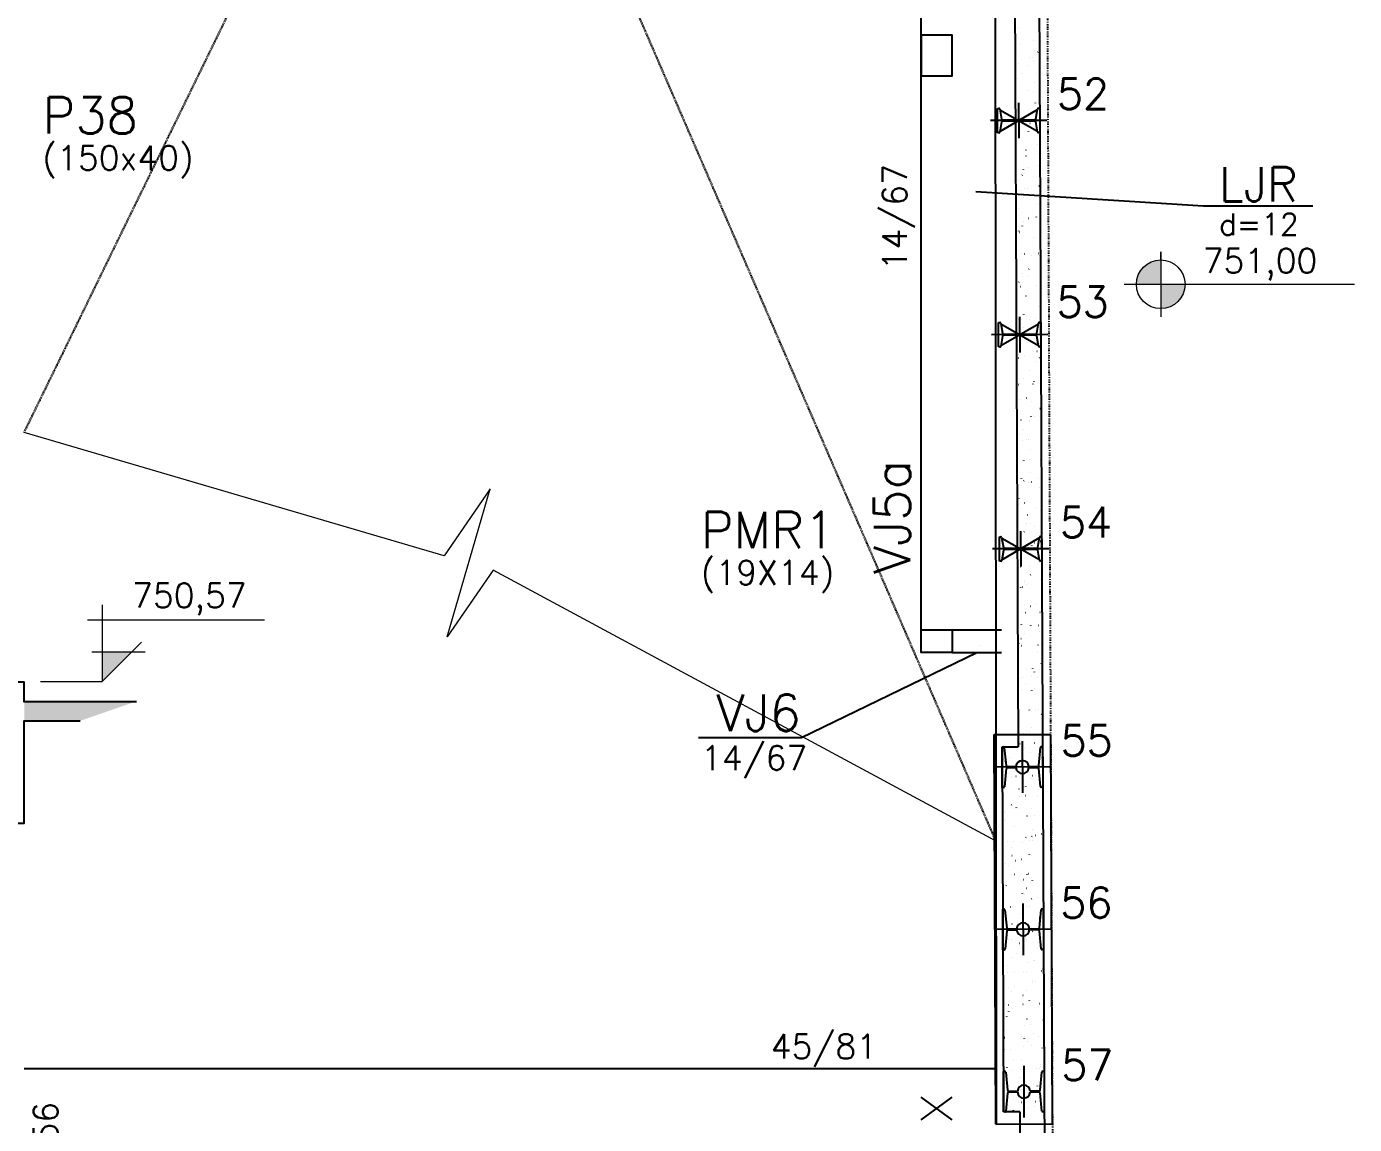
# Model space of a CAD drawing. Extents: x -40810 to 33675, y -2018 to 21213.
# Drawn here: x 17819 to 18638, y -14 to 663 of the extents above; entities that cross this region are included whole.
import ezdxf

# ---------------------------------------------------------------- set-up
doc = ezdxf.new("R2010")
doc.units = 0
doc.linetypes.add('ESTILO_TQS_0003', pattern=[1.5, 0.5, -0.4, 0.1, -0.5])
doc.linetypes.add('TRAZO_HUECO', pattern=[0.75, 0.5, -0.25])
doc.layers.get('0').update_dxf_attribs({"color": 1, "lineweight": 9})
for name, color, linetype in [('1', 5, 'Continuous'), ('10', 7, 'Continuous'), ('11', 22, 'Continuous'), ('12', 3, 'Continuous'), ('13', 7, 'Continuous'), ('18', 9, 'Continuous'), ('19', 5, 'Continuous'), ('20', 4, 'Continuous'), ('24', 5, 'ESTILO_TQS_0003'), ('241', 7, 'TRAZO_HUECO'), ('242', 3, 'Continuous'), ('26', 1, 'Continuous'), ('27', 10, 'Continuous'), ('3', 2, 'Continuous'), ('30', 15, 'Continuous'), ('32', 4, 'Continuous'), ('4', 2, 'Continuous'), ('49', 20, 'Continuous'), ('51', 6, 'Continuous'), ('52', 21, 'Continuous'), ('6', 6, 'Continuous'), ('8', 5, 'Continuous'), ('9', 3, 'Continuous')]:
    doc.layers.add(name, color=color, linetype=linetype)
doc.styles.get("Standard").update_dxf_attribs({"font": 'romans.shx', "width": 0.8})

# ---------------------------------------------------------------- blocks, each defined once
blk = doc.blocks.new('_H9EFD498501-003')
for p, q in [((3974.325988, 1131.354198), (3974.371645, 1131.413699)), ((3972.741409, 1129.289134), (3972.741409, 1129.289134)), ((3972.741409, 1129.289134), (3972.741409, 1129.289134)), ((3983.915022, 1123.05636), (3983.988244, 1123.072593)), ((3987.576132, 1123.868009), (3987.649354, 1123.884242)), ((3972.780549, 1120.587907), (3972.780549, 1120.587907)), ((3972.780549, 1120.587907), (3972.780549, 1120.587907)), ((3972.780549, 1120.587907), (3972.780549, 1120.587907)), ((3976.3841, 1120.909763), (3976.39389, 1120.984121)), ((3986.897123, 1116.11153), (3986.94278, 1116.171031)), ((3987.544625, 1115.642964), (3987.554414, 1115.717322)), ((3972.818671, 1112.113082), (3972.818671, 1112.113082)), ((3972.818671, 1112.113082), (3972.818671, 1112.113082)), ((3972.818671, 1112.113082), (3972.818671, 1112.113082)), ((3972.838476, 1107.710191), (3972.838476, 1107.710191)), ((3972.838476, 1107.710191), (3972.838476, 1107.710191)), ((3974.793312, 1108.826529), (3974.803102, 1108.900887)), ((3980.642099, 1107.959824), (3980.687756, 1108.019326)), ((3981.810102, 1112.505656), (3981.885031, 1112.508928)), ((3983.683318, 1112.587443), (3983.758246, 1112.590714)), ((3984.270909, 1110.244701), (3984.344131, 1110.260934)), ((3972.882839, 1097.847759), (3972.882839, 1097.847759)), ((3972.882839, 1097.847759), (3972.882839, 1097.847759)), ((3974.501218, 1099.956872), (3974.546875, 1100.016374)), ((3976.898216, 1103.080701), (3976.943873, 1103.140203)), ((3984.992906, 1097.514206), (3985.066129, 1097.530439)), ((3985.880416, 1103.002042), (3985.890206, 1103.0764)), ((3972.896402, 1094.832476), (3972.896402, 1094.832476)), ((3972.896402, 1094.832476), (3972.896402, 1094.832476)), ((3972.896402, 1094.832476), (3972.896402, 1094.832476)), ((3972.898204, 1094.431755), (3972.898204, 1094.431755)), ((3972.909085, 1092.012895), (3972.909085, 1092.012895)), ((3972.909085, 1092.012895), (3972.909085, 1092.012895)), ((3973.129103, 1096.185607), (3973.138893, 1096.259965)), ((3981.237078, 1092.376503), (3981.312007, 1092.379774)), ((3984.392417, 1091.699571), (3984.402207, 1091.773929)), ((3972.954328, 1081.95476), (3972.954328, 1081.95476)), ((3972.954328, 1081.95476), (3972.954328, 1081.95476)), ((3985.348793, 1084.702547), (3985.422015, 1084.71878)), ((3987.072353, 1084.714204), (3987.11801, 1084.773706)), ((3980.817329, 1076.562498), (3980.862986, 1076.622)), ((3982.80163, 1079.616336), (3982.811419, 1079.690695)), ((3972.999499, 1071.912708), (3972.999499, 1071.912708)), ((3972.999499, 1071.912708), (3972.999499, 1071.912708)), ((3972.999499, 1071.912708), (3972.999499, 1071.912708)), ((3973.012255, 1069.077044), (3973.012255, 1069.077044)), ((3973.012255, 1069.077044), (3973.012255, 1069.077044)), ((3973.012255, 1069.077044), (3973.012255, 1069.077044)), ((3973.024268, 1066.406384), (3973.024268, 1066.406384)), ((3973.024268, 1066.406384), (3973.024268, 1066.406384)), ((3974.676448, 1068.559547), (3974.722105, 1068.619048)), ((3977.073446, 1071.683375), (3977.119103, 1071.742877)), ((3980.064625, 1072.221178), (3980.139554, 1072.224449)), ((3981.137421, 1066.975414), (3981.14721, 1067.049773)), ((3981.937841, 1072.302964), (3982.012769, 1072.306236)), ((3986.07079, 1071.972052), (3986.144013, 1071.988285)), ((3973.070181, 1056.199329), (3973.070181, 1056.199329)), ((3973.246681, 1056.238458), (3973.319903, 1056.254691)), ((3986.426677, 1059.160392), (3986.499899, 1059.176625)), ((3973.089914, 1051.812521), (3973.089914, 1051.812521)), ((3973.089914, 1051.812521), (3973.089914, 1051.812521)), ((3979.491601, 1052.092024), (3979.56653, 1052.095296)), ((3979.649422, 1055.672943), (3979.659211, 1055.747301)), ((3987.247582, 1053.316878), (3987.29324, 1053.37638)), ((3973.128108, 1043.321613), (3973.128108, 1043.321613)), ((3973.128108, 1043.321613), (3973.128108, 1043.321613)), ((3973.128108, 1043.321613), (3973.128108, 1043.321613)), ((3977.248676, 1040.28605), (3977.294333, 1040.345551)), ((3978.058634, 1043.589709), (3978.068423, 1043.664067)), ((3980.992559, 1045.165173), (3981.038216, 1045.224674)), ((3987.148675, 1046.429898), (3987.221897, 1046.446131)), ((3973.165697, 1034.965008), (3973.165697, 1034.965008)), ((3973.165697, 1034.965008), (3973.165697, 1034.965008)), ((3973.180328, 1031.712334), (3973.180328, 1031.712334)), ((3973.180328, 1031.712334), (3973.180328, 1031.712334)), ((3973.180328, 1031.712334), (3973.180328, 1031.712334)), ((3974.851678, 1037.162221), (3974.897335, 1037.221723)), ((3978.319148, 1031.936699), (3978.394077, 1031.939971)), ((3980.192364, 1032.018486), (3980.267292, 1032.021757)), ((3987.504561, 1033.618238), (3987.577783, 1033.634471)), ((3973.186034, 1030.443897), (3973.186034, 1030.443897)), ((3974.324565, 1030.696303), (3974.397787, 1030.712536)), ((3976.394425, 1030.948787), (3976.404215, 1031.023145)), ((3987.657739, 1026.462751), (3987.667529, 1026.537109)), ((3973.24396, 1017.566181), (3973.24396, 1017.566181)), ((3973.24396, 1017.566181), (3973.24396, 1017.566181)), ((3973.24396, 1017.566181), (3973.24396, 1017.566181)), ((3974.906426, 1019.646315), (3974.916216, 1019.720674)), ((3987.422812, 1021.919553), (3987.468469, 1021.979054)), ((3988.226559, 1020.887744), (3988.229131, 1020.888314)), ((3973.270743, 1011.612147), (3973.270743, 1011.612147)), ((3973.270743, 1011.612147), (3973.270743, 1011.612147)), ((3973.289838, 1007.367105), (3973.289838, 1007.367105)), ((3973.289838, 1007.367105), (3973.289838, 1007.367105)), ((3973.315638, 1007.563081), (3973.325428, 1007.637439)), ((3977.423906, 1008.888724), (3977.469563, 1008.948226)), ((3977.746124, 1011.807546), (3977.821053, 1011.810817)), ((3981.167789, 1013.767847), (3981.213446, 1013.827349)), ((3986.066951, 1014.379516), (3986.076741, 1014.453875)), ((3987.861487, 1012.249192), (3987.936416, 1012.252464)), ((3973.301887, 1004.688466), (3973.301887, 1004.688466)), ((3973.307126, 1003.523633), (3973.307126, 1003.523633)), ((3973.307126, 1003.523633), (3973.307126, 1003.523633)), ((3975.026908, 1005.764895), (3975.072565, 1005.824397)), ((3975.402449, 1005.154149), (3975.475671, 1005.170382)), ((3984.402742, 1001.738594), (3984.412532, 1001.812953)), ((3973.359813, 991.81075), (3973.359813, 991.81075)), ((3973.359813, 991.81075), (3973.359813, 991.81075)), ((3973.359813, 991.81075), (3973.359813, 991.81075)), ((3973.361157, 991.511959), (3973.361157, 991.511959)), ((3973.361157, 991.511959), (3973.361157, 991.511959)), ((3973.361157, 991.511959), (3973.361157, 991.511959)), ((3976.573671, 991.652221), (3976.6486, 991.655492)), ((3978.446887, 991.734007), (3978.521815, 991.737279)), ((3982.914744, 990.436123), (3982.924533, 990.510481)), ((3987.288463, 992.120039), (3987.363392, 992.12331)), ((3987.598042, 990.522227), (3987.643699, 990.581729)), ((3981.343018, 982.370522), (3981.388676, 982.430023)), ((3973.41774, 978.933034), (3973.41774, 978.933034)), ((3975.202138, 974.36757), (3975.247795, 974.427071)), ((3976.480333, 979.611995), (3976.553556, 979.628228)), ((3977.599136, 977.491399), (3977.644793, 977.5509)), ((3981.323956, 978.352889), (3981.333745, 978.427247)), ((3973.448556, 972.082257), (3973.448556, 972.082257)), ((3973.448556, 972.082257), (3973.448556, 972.082257)), ((3973.451572, 971.411772), (3973.451572, 971.411772)), ((3973.451572, 971.411772), (3973.451572, 971.411772)), ((3973.475666, 966.055319), (3973.475666, 966.055319)), ((3973.475666, 966.055319), (3973.475666, 966.055319)), ((3973.475666, 966.055319), (3973.475666, 966.055319)), ((3976.000647, 971.523067), (3976.075576, 971.526339)), ((3986.11601, 971.964714), (3986.190939, 971.967985)), ((3987.989226, 972.0465), (3988.064154, 972.049772)), ((3979.659747, 965.711967), (3979.669536, 965.786325)), ((3987.773272, 959.124902), (3987.818929, 959.184403)), ((3973.533592, 953.177603), (3973.533592, 953.177603)), ((3973.533592, 953.177603), (3973.533592, 953.177603)), ((3973.533592, 953.177603), (3973.533592, 953.177603)), ((3973.541986, 951.311585), (3973.541986, 951.311585)), ((3973.541986, 951.311585), (3973.541986, 951.311585)), ((3973.541986, 951.311585), (3973.541986, 951.311585)), ((3973.897108, 953.258192), (3973.97033, 953.274425)), ((3974.828194, 951.367742), (3974.903123, 951.371014)), ((3976.70141, 951.449529), (3976.776338, 951.4528)), ((3977.558218, 954.069841), (3977.63144, 954.086074)), ((3978.171748, 954.409495), (3978.181537, 954.483854)), ((3981.518248, 950.973196), (3981.563905, 951.032697)), ((3985.542986, 951.83556), (3985.617915, 951.838832)), ((3975.377367, 942.970244), (3975.423024, 943.029746)), ((3976.58096, 942.326261), (3976.59075, 942.400619)), ((3977.774366, 946.094073), (3977.820023, 946.153574)), ((3973.589985, 940.640882), (3973.589985, 940.640882)), ((3973.589985, 940.640882), (3973.589985, 940.640882)), ((3973.591519, 940.299887), (3973.591519, 940.299887)), ((3973.591519, 940.299887), (3973.591519, 940.299887)), ((3974.252994, 940.446533), (3974.326216, 940.462766)), ((3987.668064, 936.501774), (3987.677853, 936.576133)), ((3973.632401, 931.211398), (3973.632401, 931.211398)), ((3973.632401, 931.211398), (3973.632401, 931.211398)), ((3973.649445, 927.422171), (3973.649445, 927.422171)), ((3973.649445, 927.422171), (3973.649445, 927.422171)), ((3973.649445, 927.422171), (3973.649445, 927.422171)), ((3974.25517, 931.238589), (3974.330099, 931.24186)), ((3974.916751, 929.685339), (3974.926541, 929.759697)), ((3974.974992, 927.716038), (3975.048214, 927.732271)), ((3978.636102, 928.527687), (3978.709324, 928.54392)), ((3984.370533, 931.680235), (3984.445462, 931.683507)), ((3986.180065, 925.199303), (3986.189855, 925.273661)), ((3986.243749, 931.762022), (3986.318677, 931.765293)), ((3987.948502, 927.727576), (3987.994159, 927.787077)), ((3973.681471, 920.302455), (3973.681471, 920.302455)), ((3981.693478, 919.57587), (3981.739135, 919.635372)), ((3973.707372, 914.544456), (3973.707372, 914.544456)), ((3973.707372, 914.544456), (3973.707372, 914.544456)), ((3973.722815, 911.111211), (3973.722815, 911.111211)), ((3973.731414, 909.199507), (3973.731414, 909.199507)), ((3973.731414, 909.199507), (3973.731414, 909.199507)), ((3974.955933, 911.16505), (3975.030861, 911.168322)), ((3975.330878, 914.904379), (3975.4041, 914.920612)), ((3975.552597, 911.572919), (3975.598254, 911.63242)), ((3977.949595, 914.696747), (3977.995252, 914.756249)), ((3983.797509, 911.551082), (3983.872438, 911.554353)), ((3984.589277, 913.116069), (3984.599067, 913.190427)), ((3973.765298, 901.66674), (3973.765298, 901.66674)), ((3973.765298, 901.66674), (3973.765298, 901.66674)), ((3973.765298, 901.66674), (3973.765298, 901.66674)), ((3976.052876, 902.173884), (3976.126098, 902.190117)), ((3979.713986, 902.985532), (3979.787208, 903.001765)), ((3982.925068, 900.475147), (3982.934858, 900.549505)), ((3988.123732, 896.33025), (3988.169389, 896.389752)), ((3973.813229, 891.011024), (3973.813229, 891.011024)), ((3973.813229, 891.011024), (3973.813229, 891.011024)), ((3973.813229, 891.011024), (3973.813229, 891.011024)), ((3973.823224, 888.789024), (3973.823224, 888.789024)), ((3973.823224, 888.789024), (3973.823224, 888.789024)), ((3976.408762, 889.362224), (3976.481985, 889.378457)), ((3981.43707, 889.172675), (3981.446859, 889.247034)), ((3981.868708, 888.178545), (3981.914365, 888.238046)), ((3982.625056, 891.395757), (3982.699985, 891.399028)), ((3984.498272, 891.477543), (3984.5732, 891.480814)), ((3973.872843, 877.758131), (3973.872843, 877.758131)), ((3973.872843, 877.758131), (3973.872843, 877.758131)), ((3973.881151, 875.911309), (3973.881151, 875.911309)), ((3973.881151, 875.911309), (3973.881151, 875.911309)), ((3973.881151, 875.911309), (3973.881151, 875.911309)), ((3975.727827, 880.175593), (3975.773484, 880.235094)), ((3977.13076, 876.63173), (3977.203982, 876.647963)), ((3978.124825, 883.299422), (3978.170482, 883.358923)), ((3979.846282, 877.089441), (3979.856071, 877.163799)), ((3980.79187, 877.443378), (3980.865092, 877.459611)), ((3973.903644, 870.910837), (3973.903644, 870.910837)), ((3973.903644, 870.910837), (3973.903644, 870.910837)), ((3982.052032, 871.266603), (3982.126961, 871.269875)), ((3973.939077, 863.033593), (3973.939077, 863.033593)), ((3973.939077, 863.033593), (3973.939077, 863.033593)), ((3978.182073, 864.448519), (3978.191862, 864.522877)), ((3981.856547, 864.788854), (3981.92977, 864.805087)), ((3988.298962, 864.932925), (3988.344619, 864.992426)), ((3976.694074, 853.146048), (3976.703864, 853.220406)), ((3978.300055, 851.902096), (3978.345712, 851.961598)), ((3982.043938, 856.781219), (3982.089595, 856.840721)), ((3986.948446, 853.027143), (3987.021668, 853.043376)), ((3973.994058, 850.81065), (3973.994058, 850.81065)), ((3973.994058, 850.81065), (3973.994058, 850.81065)), ((3973.994058, 850.81065), (3973.994058, 850.81065)), ((3973.997004, 850.155877), (3973.997004, 850.155877)), ((3973.997004, 850.155877), (3973.997004, 850.155877)), ((3973.997004, 850.155877), (3973.997004, 850.155877)), ((3974.014273, 846.316756), (3974.014273, 846.316756)), ((3974.014273, 846.316756), (3974.014273, 846.316756)), ((3975.903057, 848.778267), (3975.948714, 848.837769)), ((3980.879579, 851.111278), (3980.954508, 851.11455)), ((3982.752795, 851.193064), (3982.827723, 851.196336)), ((3987.854599, 847.879249), (3987.864388, 847.953607)), ((3974.05493, 837.278162), (3974.05493, 837.278162)), ((3974.05493, 837.278162), (3974.05493, 837.278162)), ((3974.05493, 837.278162), (3974.05493, 837.278162)), ((3974.833127, 837.450684), (3974.90635, 837.466917)), ((3975.103286, 841.062813), (3975.113076, 841.137172)), ((3978.494237, 838.262332), (3978.56746, 838.278565)), ((3986.19039, 835.238327), (3986.200179, 835.312685)), ((3974.073104, 833.237805), (3974.073104, 833.237805)), ((3974.073104, 833.237805), (3974.073104, 833.237805)), ((3974.084473, 830.710463), (3974.084473, 830.710463)), ((3974.084473, 830.710463), (3974.084473, 830.710463)), ((3980.306555, 830.982125), (3980.381484, 830.985396)), ((3988.474191, 833.535599), (3988.519848, 833.5951)), ((3974.112856, 824.400446), (3974.112856, 824.400446)), ((3974.112856, 824.400446), (3974.112856, 824.400446)), ((3978.475285, 820.50477), (3978.520942, 820.564272)), ((3979.558915, 825.607808), (3979.632137, 825.624041)), ((3982.219168, 825.383893), (3982.264825, 825.443395)), ((3984.702391, 823.935855), (3984.712181, 824.010214)), ((3974.155702, 814.87538), (3974.155702, 814.87538)), ((3974.155702, 814.87538), (3974.155702, 814.87538)), ((3974.170783, 811.52273), (3974.170783, 811.52273)), ((3974.170783, 811.52273), (3974.170783, 811.52273)), ((3974.170783, 811.52273), (3974.170783, 811.52273)), ((3974.174887, 810.610276), (3974.174887, 810.610276)), ((3974.174887, 810.610276), (3974.174887, 810.610276)), ((3974.174887, 810.610276), (3974.174887, 810.610276)), ((3976.078287, 817.380942), (3976.123944, 817.440443)), ((3979.134102, 810.8268), (3979.209031, 810.830071)), ((3981.007318, 810.908586), (3981.082246, 810.911857)), ((3983.111603, 811.852621), (3983.121393, 811.926979)), ((3984.650813, 813.846097), (3984.724036, 813.86233)), ((3988.311923, 814.657745), (3988.385146, 814.673978)), ((3988.649421, 802.138273), (3988.695078, 802.197775)), ((3974.228709, 798.645014), (3974.228709, 798.645014)), ((3976.196605, 799.081286), (3976.269827, 799.097519)), ((3981.447394, 799.211699), (3981.457184, 799.286057)), ((3982.394398, 793.986568), (3982.440055, 794.046069)), ((3974.265302, 790.510088), (3974.265302, 790.510088)), ((3974.265302, 790.510088), (3974.265302, 790.510088)), ((3976.253517, 785.983616), (3976.299174, 786.043117)), ((3977.261282, 786.426762), (3977.334504, 786.442995)), ((3978.561078, 790.697646), (3978.636007, 790.700918)), ((3978.650515, 789.107445), (3978.696172, 789.166946)), ((3979.959396, 787.909228), (3979.969185, 787.983586)), ((3988.676441, 791.139292), (3988.75137, 791.142564)), ((3974.286636, 785.767299), (3974.286636, 785.767299)), ((3974.286636, 785.767299), (3974.286636, 785.767299)), ((3974.297131, 783.434005), (3974.297131, 783.434005)), ((3974.297131, 783.434005), (3974.297131, 783.434005)), ((3974.344562, 772.889583), (3974.344562, 772.889583)), ((3974.344562, 772.889583), (3974.344562, 772.889583)), ((3974.344562, 772.889583), (3974.344562, 772.889583)), ((3974.355716, 770.409901), (3974.355716, 770.409901)), ((3974.355716, 770.409901), (3974.355716, 770.409901)), ((3974.355716, 770.409901), (3974.355716, 770.409901)), ((3977.388625, 770.542321), (3977.463554, 770.545592)), ((3978.368608, 775.825993), (3978.378397, 775.900352)), ((3979.261841, 770.624107), (3979.336769, 770.627379)), ((3982.353181, 774.665051), (3982.426403, 774.681284)), ((3986.014291, 775.4767), (3986.087513, 775.492933)), ((3988.103417, 771.010139), (3988.178346, 771.01341)), ((3988.824651, 770.740948), (3988.870308, 770.800449)), ((3976.704399, 763.185071), (3976.714188, 763.25943)), ((3982.569627, 762.589242), (3982.615284, 762.648744)), ((3987.078968, 762.822175), (3987.15219, 762.838408)), ((3974.402488, 760.011867), (3974.402488, 760.011867)), ((3974.402488, 760.011867), (3974.402488, 760.011867)), ((3976.428746, 754.58629), (3976.474404, 754.645792)), ((3978.825745, 757.710119), (3978.871402, 757.769621)), ((3987.967713, 758.699035), (3987.977502, 758.773394)), ((3974.43856, 751.992629), (3974.43856, 751.992629)), ((3974.43856, 751.992629), (3974.43856, 751.992629)), ((3974.44613, 750.309714), (3974.44613, 750.309714)), ((3974.44613, 750.309714), (3974.44613, 750.309714)), ((3974.460415, 747.134152), (3974.460415, 747.134152)), ((3974.460415, 747.134152), (3974.460415, 747.134152)), ((3974.464737, 746.173155), (3974.464737, 746.173155)), ((3974.464737, 746.173155), (3974.464737, 746.173155)), ((3974.464737, 746.173155), (3974.464737, 746.173155)), ((3974.96365, 747.245716), (3975.036872, 747.261949)), ((3975.2164, 751.8826), (3975.22619, 751.956958)), ((3976.815601, 750.413168), (3976.89053, 750.416439)), ((3986.376925, 746.615801), (3986.386714, 746.690159)), ((3986.930964, 750.854814), (3987.005893, 750.858085)), ((3988.80418, 750.9366), (3988.879108, 750.939872)), ((3988.999881, 739.343622), (3989.045538, 739.403124)), ((3974.518341, 734.256436), (3974.518341, 734.256436)), ((3974.518341, 734.256436), (3974.518341, 734.256436)), ((3974.518341, 734.256436), (3974.518341, 734.256436)), ((3974.536545, 730.209527), (3974.536545, 730.209527)), ((3974.536545, 730.209527), (3974.536545, 730.209527)), ((3974.536545, 730.209527), (3974.536545, 730.209527)), ((3975.643148, 730.257842), (3975.718077, 730.261114)), ((3977.516364, 730.339629), (3977.591292, 730.3429)), ((3980.055548, 735.484005), (3980.12877, 735.500238)), ((3982.744857, 731.191917), (3982.790514, 731.251418)), ((3983.716658, 736.295654), (3983.78988, 736.311887)), ((3984.712716, 733.974879), (3984.722505, 734.049237)), ((3986.35794, 730.72566), (3986.432869, 730.728932)), ((3974.576268, 721.37872), (3974.576268, 721.37872)), ((3974.576268, 721.37872), (3974.576268, 721.37872)), ((3974.57999, 720.551254), (3974.57999, 720.551254)), ((3974.57999, 720.551254), (3974.57999, 720.551254)), ((3976.603976, 723.188965), (3976.649633, 723.248466)), ((3979.000974, 726.312793), (3979.046632, 726.372295)), ((3983.224717, 722.672408), (3983.234507, 722.746766)), ((3984.781336, 723.641129), (3984.854558, 723.657362)), ((3974.626959, 710.10934), (3974.626959, 710.10934)), ((3974.626959, 710.10934), (3974.626959, 710.10934)), ((3974.634194, 708.501004), (3974.634194, 708.501004)), ((3974.634194, 708.501004), (3974.634194, 708.501004)), ((3974.634194, 708.501004), (3974.634194, 708.501004)), ((3975.070124, 710.128689), (3975.145053, 710.13196)), ((3981.633929, 710.589173), (3981.643719, 710.663532)), ((3985.185487, 710.570335), (3985.260416, 710.573607)), ((3987.058703, 710.652122), (3987.133631, 710.655393)), ((3989.175111, 707.946296), (3989.220768, 708.005798)), ((3977.757916, 696.302959), (3977.831138, 696.319192)), ((3979.96972, 697.948251), (3979.97951, 698.02261)), ((3981.419026, 697.114608), (3981.492248, 697.130841)), ((3982.920087, 699.794591), (3982.965744, 699.854092)), ((3974.69212, 695.623289), (3974.69212, 695.623289)), ((3974.69212, 695.623289), (3974.69212, 695.623289)), ((3974.69212, 695.623289), (3974.69212, 695.623289)), ((3974.717374, 690.009153), (3974.717374, 690.009153)), ((3974.721419, 689.109879), (3974.721419, 689.109879)), ((3974.721419, 689.109879), (3974.721419, 689.109879)), ((3975.770887, 690.05515), (3975.845815, 690.058422)), ((3976.779206, 691.791639), (3976.824863, 691.851141)), ((3979.176204, 694.915468), (3979.221861, 694.974969)), ((3984.612463, 690.441182), (3984.687392, 690.444453)), ((3964.759909, 680.530813), (3964.759909, 680.530813)), ((3964.759909, 680.530813), (3964.759909, 680.530813)), ((3964.759909, 680.530813), (3964.759909, 680.530813)), ((3965.642597, 680.7265), (3965.715819, 680.742733)), ((3965.730409, 679.829345), (3965.740199, 679.903703)), ((3969.303707, 681.538148), (3969.376929, 681.554381)), ((3978.481722, 686.64578), (3978.491511, 686.720138)), ((3982.483703, 684.460083), (3982.556925, 684.476316)), ((3989.642246, 681.378981), (3989.652036, 681.453339)), ((3964.779599, 676.153447), (3964.779599, 676.153447)), ((3964.779599, 676.153447), (3964.779599, 676.153447)), ((3964.779599, 676.153447), (3964.779599, 676.153447)), ((3964.795024, 672.724388), (3964.795024, 672.724388)), ((3964.795024, 672.724388), (3964.795024, 672.724388)), ((3964.795024, 672.724388), (3964.795024, 672.724388)), ((3966.7803, 678.76081), (3966.825957, 678.820312)), ((3976.890934, 674.562546), (3976.900723, 674.636904)), ((3987.575602, 672.698372), (3987.648824, 672.714605)), ((3989.350341, 676.548971), (3989.395998, 676.608472)), ((3964.809652, 669.472438), (3964.809652, 669.472438)), ((3964.809652, 669.472438), (3964.809652, 669.472438)), ((3964.817836, 667.653097), (3964.817836, 667.653097)), ((3964.817836, 667.653097), (3964.817836, 667.653097)), ((3970.368384, 668.883624), (3970.441607, 668.899857)), ((3973.324647, 669.844211), (3973.399576, 669.847482)), ((3979.351434, 663.518142), (3979.397091, 663.577644)), ((3983.095317, 668.397265), (3983.140974, 668.456767)), ((3983.44001, 670.285857), (3983.514939, 670.289128)), ((3985.313226, 670.367643), (3985.388154, 670.370915)), ((3987.978037, 668.738059), (3987.987827, 668.812417)), ((3975.226725, 661.921624), (3975.236514, 661.995982)), ((3975.460283, 657.121913), (3975.533505, 657.138146)), ((3976.954436, 660.394313), (3977.000093, 660.453815)), ((3979.121393, 657.933562), (3979.194615, 657.949795)), ((3986.490039, 657.435588), (3986.499828, 657.509946)), ((3964.875763, 654.775382), (3964.875763, 654.775382)), ((3964.875763, 654.775382), (3964.875763, 654.775382)), ((3964.875763, 654.775382), (3964.875763, 654.775382)), ((3964.900068, 649.372251), (3964.900068, 649.372251)), ((3964.900068, 649.372251), (3964.900068, 649.372251)), ((3964.900068, 649.372251), (3964.900068, 649.372251)), ((3966.955529, 647.363485), (3967.001187, 647.422986)), ((3970.699412, 652.242608), (3970.745069, 652.302109)), ((3972.152194, 649.688885), (3972.227123, 649.692157)), ((3973.738726, 650.619152), (3973.748516, 650.693511)), ((3974.02541, 649.770672), (3974.100338, 649.773943)), ((3982.866986, 650.156703), (3982.941915, 650.159975)), ((3964.92103, 644.712074), (3964.92103, 644.712074)), ((3964.92103, 644.712074), (3964.92103, 644.712074)), ((3964.92103, 644.712074), (3964.92103, 644.712074)), ((3964.93369, 641.897666), (3964.93369, 641.897666)), ((3967.006074, 642.357103), (3967.079297, 642.373335)), ((3972.147938, 638.535918), (3972.157728, 638.610276)), ((3980.18607, 645.279037), (3980.259293, 645.29527)), ((3984.899251, 645.352353), (3984.90904, 645.426712)), ((3989.52557, 645.151645), (3989.571228, 645.211147)), ((3979.526664, 632.120817), (3979.572321, 632.180318)), ((3983.235042, 632.711431), (3983.244831, 632.78579)), ((3983.270547, 636.99994), (3983.316204, 637.059441)), ((3985.277969, 633.517326), (3985.351191, 633.533559)), ((3988.939079, 634.328975), (3989.012301, 634.345208)), ((3964.990484, 629.272064), (3964.990484, 629.272064)), ((3964.990484, 629.272064), (3964.990484, 629.272064)), ((3964.991618, 629.019951), (3964.991618, 629.019951)), ((3964.991618, 629.019951), (3964.991618, 629.019951)), ((3968.070752, 629.702578), (3968.143974, 629.718811)), ((3970.483729, 625.894996), (3970.493519, 625.969354)), ((3971.57917, 629.559732), (3971.654099, 629.563003)), ((3977.129666, 628.996988), (3977.175323, 629.056489)), ((3981.694533, 630.001378), (3981.769462, 630.00465)), ((3983.567749, 630.083165), (3983.642677, 630.086436)), ((3965.049545, 616.142235), (3965.049545, 616.142235)), ((3965.049545, 616.142235), (3965.049545, 616.142235)), ((3965.049545, 616.142235), (3965.049545, 616.142235)), ((3967.130759, 615.966159), (3967.176416, 616.025661)), ((3968.995731, 614.592525), (3969.00552, 614.666883)), ((3970.874642, 620.845282), (3970.920299, 620.904784)), ((3973.16265, 617.940867), (3973.235873, 617.9571)), ((3976.82376, 618.752516), (3976.896983, 618.768749)), ((3981.747043, 621.40896), (3981.756833, 621.483318)), ((3990.003756, 621.674451), (3990.024883, 621.679134)), ((3965.062462, 613.270701), (3965.062462, 613.270701)), ((3965.062462, 613.270701), (3965.062462, 613.270701)), ((3965.062462, 613.270701), (3965.062462, 613.270701)), ((3965.080899, 609.171877), (3965.080899, 609.171877)), ((3965.080899, 609.171877), (3965.080899, 609.171877)), ((3965.080899, 609.171877), (3965.080899, 609.171877)), ((3970.406717, 609.404407), (3970.481646, 609.407678)), ((3972.279933, 609.486193), (3972.354861, 609.489465)), ((3977.888438, 606.097991), (3977.96166, 606.114224)), ((3980.156255, 609.325726), (3980.166045, 609.400084)), ((3981.121509, 609.872225), (3981.196438, 609.875496)), ((3989.7008, 613.75432), (3989.746457, 613.813821)), ((3965.107472, 603.264519), (3965.107472, 603.264519)), ((3965.107472, 603.264519), (3965.107472, 603.264519)), ((3967.404943, 602.50929), (3967.414732, 602.583649)), ((3977.304896, 597.599662), (3977.350553, 597.659164)), ((3979.701894, 600.723491), (3979.747551, 600.782992)), ((3983.445777, 605.602614), (3983.491434, 605.662115)), ((3965.165399, 590.386804), (3965.165399, 590.386804)), ((3965.165399, 590.386804), (3965.165399, 590.386804)), ((3965.740734, 589.868368), (3965.750523, 589.942727)), ((3965.773119, 590.521532), (3965.846341, 590.537765)), ((3971.049872, 589.447957), (3971.095529, 589.507458)), ((3978.492046, 596.684804), (3978.501836, 596.759162)), ((3979.949056, 589.7169), (3980.023985, 589.720171)), ((3981.822272, 589.798686), (3981.8972, 589.801958)), ((3982.980336, 594.33628), (3983.053559, 594.352513)), ((3986.641446, 595.147929), (3986.714669, 595.164162)), ((3989.75536, 592.198767), (3989.76515, 592.273126)), ((3965.171315, 589.07169), (3965.171315, 589.07169)), ((3965.171315, 589.07169), (3965.171315, 589.07169)), ((3965.186663, 585.659782), (3965.186663, 585.659782)), ((3965.203893, 581.829329), (3965.203893, 581.829329)), ((3965.203893, 581.829329), (3965.203893, 581.829329)), ((3965.203893, 581.829329), (3965.203893, 581.829329)), ((3967.305989, 584.568834), (3967.351646, 584.628335)), ((3969.833693, 589.275253), (3969.908622, 589.278525)), ((3977.004048, 585.382332), (3977.013837, 585.456691)), ((3987.706124, 582.493405), (3987.779346, 582.509638)), ((3989.87603, 582.356994), (3989.921687, 582.416495)), ((3965.223327, 577.509088), (3965.223327, 577.509088)), ((3965.223327, 577.509088), (3965.223327, 577.509088)), ((3965.223327, 577.509088), (3965.223327, 577.509088)), ((3970.865018, 578.759821), (3970.93824, 578.776054)), ((3974.526128, 579.57147), (3974.59935, 579.587703)), ((3975.41326, 573.299098), (3975.423049, 573.373456)), ((3983.621006, 574.205288), (3983.666663, 574.26479)), ((3988.164572, 580.115533), (3988.174362, 580.189892)), ((3965.261731, 568.971503), (3965.261731, 568.971503)), ((3965.261731, 568.971503), (3965.261731, 568.971503)), ((3965.261731, 568.971503), (3965.261731, 568.971503)), ((3968.66124, 569.119928), (3968.736169, 569.1232)), ((3970.534455, 569.201715), (3970.609384, 569.204986)), ((3975.590805, 566.916945), (3975.664027, 566.933178)), ((3977.480125, 566.202337), (3977.525783, 566.261838)), ((3979.376032, 569.587746), (3979.450961, 569.591018)), ((3979.877124, 569.326165), (3979.922781, 569.385667)), ((3986.500363, 567.474611), (3986.510153, 567.54897)), ((3989.491395, 570.029393), (3989.566324, 570.032664)), ((3965.281254, 564.631373), (3965.281254, 564.631373)), ((3965.281254, 564.631373), (3965.281254, 564.631373)), ((3971.225102, 558.050631), (3971.270759, 558.110132)), ((3973.749051, 560.658176), (3973.75884, 560.732534)), ((3965.339181, 551.753657), (3965.339181, 551.753657)), ((3965.339181, 551.753657), (3965.339181, 551.753657)), ((3965.339181, 551.753657), (3965.339181, 551.753657)), ((3965.345325, 550.387956), (3965.345325, 550.387956)), ((3965.345325, 550.387956), (3965.345325, 550.387956)), ((3965.345325, 550.387956), (3965.345325, 550.387956)), ((3965.352147, 548.871316), (3965.352147, 548.871316)), ((3965.352147, 548.871316), (3965.352147, 548.871316)), ((3967.481219, 553.171508), (3967.526876, 553.231009)), ((3968.088216, 548.990775), (3968.163145, 548.994046)), ((3972.261052, 549.355705), (3972.270842, 549.430063)), ((3978.203579, 549.432421), (3978.278508, 549.435693)), ((3980.076795, 549.514208), (3980.151723, 549.517479)), ((3980.682704, 555.155234), (3980.755926, 555.171467)), ((3984.343814, 555.966883), (3984.417036, 555.983116)), ((3985.012365, 556.17214), (3985.022154, 556.246498)), ((3988.918371, 549.900239), (3988.9933, 549.903511)), ((3990.05126, 550.959668), (3990.096917, 551.01917)), ((3972.228495, 540.390424), (3972.301717, 540.406657)), ((3983.421577, 544.088906), (3983.431366, 544.163264)), ((3983.796236, 542.807963), (3983.841893, 542.867464)), ((3985.408491, 543.312359), (3985.481713, 543.328592)), ((3965.397109, 538.875942), (3965.397109, 538.875942)), ((3965.397109, 538.875942), (3965.397109, 538.875942)), ((3965.397109, 538.875942), (3965.397109, 538.875942)), ((3968.567385, 539.578775), (3968.640607, 539.595008)), ((3970.670264, 537.27247), (3970.680054, 537.346829)), ((3977.655355, 534.805011), (3977.701012, 534.864512)), ((3980.052353, 537.92884), (3980.098011, 537.988341)), ((3965.442563, 528.771128), (3965.442563, 528.771128)), ((3965.442563, 528.771128), (3965.442563, 528.771128)), ((3965.442563, 528.771128), (3965.442563, 528.771128)), ((3965.455036, 525.998226), (3965.455036, 525.998226)), ((3965.455036, 525.998226), (3965.455036, 525.998226)), ((3966.915763, 528.83545), (3966.990692, 528.838721)), ((3968.788978, 528.917236), (3968.863907, 528.920508)), ((3969.006055, 524.631548), (3969.015845, 524.705907)), ((3971.400332, 526.653305), (3971.445989, 526.712807)), ((3973.293173, 527.735899), (3973.366395, 527.752132)), ((3977.630555, 529.303268), (3977.705484, 529.306539)), ((3981.757368, 531.447984), (3981.767157, 531.522342)), ((3987.745918, 529.744914), (3987.820847, 529.748185)), ((3989.619134, 529.8267), (3989.694062, 529.829972)), ((3965.486756, 518.946583), (3965.486756, 518.946583)), ((3965.486756, 518.946583), (3965.486756, 518.946583)), ((3965.486756, 518.946583), (3965.486756, 518.946583)), ((3967.656449, 521.774182), (3967.702106, 521.833684)), ((3978.385071, 515.974189), (3978.458293, 515.990421)), ((3980.269369, 520.145512), (3980.279159, 520.219871)), ((3982.046181, 516.785837), (3982.119403, 516.80207)), ((3990.22649, 519.562343), (3990.272147, 519.621844)), ((3965.512963, 513.120511), (3965.512963, 513.120511)), ((3965.512963, 513.120511), (3965.512963, 513.120511)), ((3965.512963, 513.120511), (3965.512963, 513.120511)), ((3965.532978, 508.670941), (3965.532978, 508.670941)), ((3965.532978, 508.670941), (3965.532978, 508.670941)), ((3966.342739, 508.706296), (3966.417668, 508.709568)), ((3967.518057, 513.329077), (3967.527846, 513.403435)), ((3976.458102, 509.147943), (3976.533031, 509.151214)), ((3978.331318, 509.229729), (3978.406246, 509.233)), ((3978.678581, 508.062278), (3978.688371, 508.136636)), ((3983.971466, 511.410637), (3984.017123, 511.470139)), ((3987.172894, 509.615761), (3987.247823, 509.619032)), ((3965.57089, 500.242795), (3965.57089, 500.242795)), ((3965.57089, 500.242795), (3965.57089, 500.242795)), ((3965.57089, 500.242795), (3965.57089, 500.242795)), ((3965.927269, 501.245843), (3965.937058, 501.320201)), ((3966.269753, 500.397729), (3966.342975, 500.413962)), ((3969.930863, 501.209378), (3970.004085, 501.225611)), ((3977.830585, 503.407685), (3977.876242, 503.467187)), ((3980.227583, 506.531514), (3980.27324, 506.591016)), ((3983.110859, 504.131313), (3983.184081, 504.147546)), ((3989.765685, 502.237791), (3989.775474, 502.31215)), ((3965.578302, 498.595175), (3965.578302, 498.595175)), ((3965.578302, 498.595175), (3965.578302, 498.595175)), ((3971.575561, 495.25598), (3971.621219, 495.315481)), ((3977.014372, 495.421356), (3977.024162, 495.495714)), ((3988.202757, 492.369602), (3988.275979, 492.385835)), ((3965.623394, 488.570754), (3965.623394, 488.570754)), ((3965.628187, 487.505211), (3965.628187, 487.505211)), ((3965.628187, 487.505211), (3965.628187, 487.505211)), ((3965.628187, 487.505211), (3965.628187, 487.505211)), ((3965.628818, 487.36508), (3965.628818, 487.36508)), ((3965.628818, 487.36508), (3965.628818, 487.36508)), ((3967.043501, 488.632758), (3967.11843, 488.636029)), ((3967.831679, 490.376857), (3967.877336, 490.436358)), ((3970.99554, 488.554854), (3971.068762, 488.571086)), ((3975.526374, 484.118885), (3975.536163, 484.193243)), ((3975.885078, 489.018789), (3975.960007, 489.022061)), ((3986.000441, 489.460436), (3986.07537, 489.463707)), ((3987.873657, 489.542222), (3987.948585, 489.545493)), ((3988.277686, 490.93532), (3988.287476, 491.009678)), ((3990.40172, 488.165017), (3990.447377, 488.224519)), ((3976.087439, 476.793143), (3976.160661, 476.809376)), ((3979.748549, 477.604791), (3979.821771, 477.621024)), ((3980.402813, 475.134188), (3980.44847, 475.19369)), ((3984.146696, 480.013311), (3984.192353, 480.072813)), ((3986.686898, 478.852086), (3986.696688, 478.926444)), ((3965.686745, 474.487364), (3965.686745, 474.487364)), ((3965.686745, 474.487364), (3965.686745, 474.487364)), ((3965.686745, 474.487364), (3965.686745, 474.487364)), ((3967.075465, 468.530019), (3967.075465, 468.530019)), ((3967.075465, 468.530019), (3967.075465, 468.530019)), ((3967.075465, 468.530019), (3967.075465, 468.530019)), ((3973.935586, 472.03565), (3973.945375, 472.110009)), ((3974.712625, 468.863464), (3974.787554, 468.866736)), ((3976.585841, 468.94525), (3976.660769, 468.948522)), ((3978.005815, 472.01036), (3978.051472, 472.069861)), ((3985.427417, 469.331282), (3985.502346, 469.334554)), ((3971.351236, 463.337944), (3971.351236, 463.337944)), ((3971.689225, 462.927524), (3971.689225, 462.927524)), ((3971.689225, 462.927524), (3971.689225, 462.927524)), ((3971.750791, 463.858654), (3971.796448, 463.918156)), ((3972.592134, 461.83112), (3972.592134, 461.83112)), ((3972.592134, 461.83112), (3972.592134, 461.83112)), ((3980.813226, 464.950267), (3980.886448, 464.9665)), ((3985.022689, 466.211164), (3985.032479, 466.285522)), ((3990.576949, 456.767691), (3990.622607, 456.827193))]:
    blk.add_line(p, q)

msp = doc.modelspace()

# ---------------------------------------------------------------- linework, layer by layer
for p, q in [((18518.519, 519.169), (18518.519, 524.169)), ((18518.519, 524.169), (18518.519, 484.169)), ((18496.019, 504.169), (18637.929, 504.169)), ((17866.045, 306.573), (17866.045, 259.424)), ((17856.944, 297.399), (17966.115, 297.399)), ((17866.045, 259.424), (17890.271, 283.65)), ((17859.673, 277.754), (17892.395, 277.754)), ((17827.927, 259.424), (17866.045, 259.424))]:
    msp.add_line(p, q)
msp.add_lwpolyline([(18416.71, 161.121), (18107.105, 328.041), (18078.606, 286.892), (18105.215, 378.059), (18076.716, 336.91), (17817.927, 412.88)])
msp.add_circle((18518.519, 504.169), 15)
at = {"layer": '1'}
for p, q in [((18416.193, 993.554), (18417.032, -13.309)), ((18370.927, 291.191), (18420.348, 291.191)), ((18389.927, 277.191), (18420.348, 277.191))]:
    msp.add_line(p, q, dxfattribs=at)
for points in [[(18370.927, 291.191), (18370.927, 1545.691)], [(18417.004, 20.568), (17817.927, 20.568)]]:
    msp.add_lwpolyline(points, dxfattribs=at)
at = {"layer": '18'}
for points in [[(17720.869, 248.137), (17798.764, 248.137), (17798.764, 259.137), (17817.764, 259.137), (17817.764, 247.137), (17887.066, 247.137)], [(17735.037, 234.137), (17798.764, 234.137), (17798.764, 172.137), (17817.927, 172.137), (17817.927, 235.137), (17852.415, 235.137)]]:
    msp.add_lwpolyline(points, dxfattribs=at)
at = {"layer": '20'}
for points in [[(17884.375, 277.754), (17866.045, 259.424), (17866.045, 277.754)], [(17884.375, 277.754), (17866.045, 277.754), (17884.375, 277.754)]]:
    msp.add_solid(points, dxfattribs=at)
at = {"layer": '24'}
msp.add_line((18435.772, 3532.492), (18452.929, -281.649), dxfattribs=at)
at = {"layer": '241'}
for p, q in [((17817.927, 412.88), (18370.927, 1545.691)), ((17817.927, 1544.356), (18416.71, 161.121))]:
    msp.add_line(p, q, dxfattribs=at)
at = {"layer": '242'}
msp.add_line((18407.186, 281.4), (18407.186, 281.4), dxfattribs=at)
at = {"layer": '26'}
for p, q in [((18297.132, 224.947), (18405.138, 277.191)), ((18233.526, 224.947), (18297.132, 224.947))]:
    msp.add_line(p, q, dxfattribs=at)
msp.add_lwpolyline([(18612.306, 552.255), (18544.923, 552.255), (18404.607, 561.113)], dxfattribs=at)
at = {"layer": '27'}
for points in [[(18518.519, 504.169), (18509.564, 516.202), (18508.883, 515.665)], [(18518.519, 504.169), (18510.154, 516.62), (18509.564, 516.202)], [(18518.519, 504.169), (18510.931, 517.108), (18510.154, 516.62)], [(18518.519, 504.169), (18511.612, 517.484), (18510.931, 517.108)], [(18518.519, 504.169), (18512.511, 517.913), (18511.612, 517.484)], [(18518.519, 504.169), (18513.005, 518.119), (18512.511, 517.913)], [(18518.519, 504.169), (18514.1, 518.503), (18513.005, 518.119)], [(18518.519, 504.169), (18515.474, 518.857), (18514.1, 518.503)], [(18518.519, 504.169), (18516.66, 519.053), (18515.474, 518.857)], [(18518.519, 504.169), (18518.519, 519.169), (18516.66, 519.053)], [(18518.519, 504.169), (18504.039, 508.084), (18503.817, 507.14)], [(18518.519, 504.169), (18504.477, 509.444), (18504.039, 508.084)], [(18518.519, 504.169), (18505.091, 510.853), (18504.477, 509.444)], [(18518.519, 504.169), (18505.666, 511.902), (18505.091, 510.853)], [(18518.519, 504.169), (18506.306, 512.878), (18505.666, 511.902)], [(18518.519, 504.169), (18507.498, 514.344), (18506.306, 512.878)], [(18518.519, 504.169), (18508.318, 515.166), (18507.498, 514.344)], [(18518.519, 504.169), (18508.883, 515.665), (18508.318, 515.166)], [(18518.519, 504.169), (18503.548, 505.104), (18503.519, 504.169)], [(18518.519, 504.169), (18503.519, 504.169), (18518.519, 504.169)], [(18518.519, 504.169), (18503.554, 505.195), (18503.548, 505.104)], [(18518.519, 504.169), (18503.687, 506.403), (18503.554, 505.195)], [(18518.519, 504.169), (18503.817, 507.14), (18503.687, 506.403)], [(18518.519, 504.169), (18533.519, 504.169), (18533.404, 502.31)], [(18518.519, 504.169), (18533.404, 502.31), (18533.207, 501.124)], [(18518.519, 504.169), (18533.207, 501.124), (18532.854, 499.75)], [(18518.519, 504.169), (18532.854, 499.75), (18532.469, 498.655)], [(18518.519, 504.169), (18532.469, 498.655), (18532.263, 498.161)], [(18518.519, 504.169), (18532.263, 498.161), (18531.834, 497.261)], [(18518.519, 504.169), (18531.834, 497.261), (18531.458, 496.581)], [(18518.519, 504.169), (18531.458, 496.581), (18530.97, 495.804)], [(18518.519, 504.169), (18530.97, 495.804), (18530.552, 495.213)], [(18518.519, 504.169), (18530.552, 495.213), (18530.015, 494.533)], [(18518.519, 504.169), (18530.015, 494.533), (18529.516, 493.968)], [(18518.519, 504.169), (18529.516, 493.968), (18528.695, 493.148)], [(18518.519, 504.169), (18528.695, 493.148), (18527.228, 491.956)], [(18518.519, 504.169), (18527.228, 491.956), (18526.252, 491.316)], [(18518.519, 504.169), (18526.252, 491.316), (18525.203, 490.741)], [(18518.519, 504.169), (18525.203, 490.741), (18523.794, 490.127)], [(18518.519, 504.169), (18523.794, 490.127), (18522.435, 489.689)], [(18518.519, 504.169), (18522.435, 489.689), (18521.49, 489.466)], [(18518.519, 504.169), (18521.49, 489.466), (18520.754, 489.336)], [(18518.519, 504.169), (18520.754, 489.336), (18519.546, 489.204)], [(18518.519, 504.169), (18519.546, 489.204), (18519.454, 489.198)], [(18518.519, 504.169), (18519.454, 489.198), (18518.519, 489.169)], [(18518.519, 504.169), (18518.519, 489.169), (18518.519, 504.169)]]:
    msp.add_solid(points, dxfattribs=at)
at = {"layer": '3'}
msp.add_lwpolyline([(18370.927, 291.191), (18389.927, 291.191), (18389.927, 277.191), (18370.927, 277.191), (18370.927, 291.191)], dxfattribs=at)
at = {"layer": '30'}
for points in [[(17817.927, 235.137), (17852.415, 235.137), (17817.927, 247.137)], [(17817.927, 247.137), (17852.415, 235.137), (17852.415, 235.137)], [(17852.415, 235.137), (17887.066, 247.137), (17817.927, 247.137)]]:
    msp.add_solid(points, dxfattribs=at)
at = {"layer": '32', "linetype": 'Continuous'}
for p, q in [((18415.91, 226.615), (18450.51, 226.768)), ((18416.97, -13.383), (18451.57, -13.23))]:
    msp.add_line(p, q, dxfattribs=at)
at = {"layer": '32'}
for p, q in [((18416.97, -13.383), (18415.91, 226.615)), ((18450.51, 226.768), (18451.57, -13.23))]:
    msp.add_line(p, q, dxfattribs=at)
at = {"layer": '4'}
msp.add_lwpolyline([(18370.927, 632.691), (18389.927, 632.691), (18389.927, 657.691), (18370.927, 657.691), (18370.927, 632.691)], dxfattribs=at)
at = {"layer": '49'}
for p, q in [((18428.425, 4054.255), (18447.907, -276.676)), ((18427.193, 993.603), (18430.677, 219.103)), ((18420.677, 219.058), (18430.677, 219.103)), ((18420.677, 219.058), (18421.689, -5.938)), ((18431.688, -5.826), (18421.689, -5.826)), ((18431.688, -5.826), (18432.839, -261.713))]:
    msp.add_line(p, q, dxfattribs=at)
at = {"layer": '51'}
for p, q in [((18430.891, 616.029), (18430.989, 594.211)), ((18417.907, 612.562), (18418.661, 612.565)), ((18417.974, 597.562), (18417.907, 612.562)), ((18419.272, 612.085), (18420.364, 605.949)), ((18419.338, 611.712), (18442.543, 598.529)), ((18419.398, 598.425), (18442.483, 611.816)), ((18441.509, 606.044), (18442.546, 612.189)), ((18443.152, 612.675), (18443.906, 612.679)), ((18443.906, 612.679), (18443.974, 597.679)), ((18448.289, 605.198), (18413.592, 605.042)), ((18418.728, 597.565), (18417.974, 597.562)), ((18420.372, 604.196), (18419.335, 598.051)), ((18420.973, 605.469), (18440.902, 605.558)), ((18440.906, 604.771), (18420.978, 604.682)), ((18442.609, 598.155), (18441.517, 604.291)), ((18443.974, 597.679), (18443.22, 597.675)), ((18431.485, 484.032), (18431.583, 462.214)), ((18418.5, 480.564), (18419.255, 480.568)), ((18418.568, 465.564), (18418.5, 480.564)), ((18419.865, 480.087), (18420.957, 473.952)), ((18419.932, 479.714), (18443.136, 466.531)), ((18419.992, 466.427), (18443.077, 479.818)), ((18442.103, 474.047), (18443.14, 480.192)), ((18443.746, 480.678), (18444.5, 480.681)), ((18444.5, 480.681), (18444.568, 465.681)), ((18448.883, 473.201), (18414.185, 473.045)), ((18420.965, 472.199), (18419.928, 466.053)), ((18421.567, 473.471), (18441.496, 473.561)), ((18441.5, 472.774), (18421.572, 472.684)), ((18443.203, 466.158), (18442.111, 472.294)), ((18419.322, 465.568), (18418.568, 465.564)), ((18444.568, 465.681), (18443.814, 465.678)), ((18432.079, 352.034), (18432.177, 330.217)), ((18419.094, 348.567), (18419.848, 348.57)), ((18419.162, 333.567), (18419.094, 348.567)), ((18420.459, 348.09), (18421.551, 341.954)), ((18420.526, 347.717), (18443.73, 334.534)), ((18420.585, 334.43), (18443.67, 347.821)), ((18442.696, 342.049), (18443.733, 348.195)), ((18444.34, 348.68), (18445.094, 348.684)), ((18445.094, 348.684), (18445.161, 333.684)), ((18449.476, 341.204), (18414.779, 341.047)), ((18421.559, 340.201), (18420.522, 334.056)), ((18422.161, 341.474), (18442.09, 341.564)), ((18442.094, 340.777), (18422.166, 340.687)), ((18443.797, 334.161), (18442.704, 340.297)), ((18419.916, 333.57), (18419.162, 333.567)), ((18445.161, 333.684), (18444.407, 333.681)), ((18433.161, 222.523), (18433.304, 190.705)), ((18420.677, 219.058), (18421.431, 219.061)), ((18420.789, 194.058), (18420.677, 219.058)), ((18422.042, 218.581), (18423.156, 207.445)), ((18443.302, 207.536), (18444.316, 218.681)), ((18444.922, 219.167), (18445.677, 219.17)), ((18445.677, 219.17), (18445.789, 194.17)), ((18450.082, 206.69), (18416.384, 206.538)), ((18423.164, 205.692), (18422.15, 194.547)), ((18423.766, 206.965), (18429.25, 206.989)), ((18429.253, 206.202), (18423.771, 206.178)), ((18437.213, 207.025), (18442.695, 207.05)), ((18442.699, 206.263), (18437.216, 206.238)), ((18444.424, 194.647), (18443.309, 205.783)), ((18421.543, 194.061), (18420.789, 194.058)), ((18445.789, 194.17), (18445.035, 194.167)), ((18421.127, 119.06), (18421.881, 119.063)), ((18421.239, 94.06), (18421.127, 119.06)), ((18422.491, 118.583), (18423.606, 107.447)), ((18433.611, 122.525), (18433.754, 90.707)), ((18443.751, 107.538), (18444.766, 118.683)), ((18445.372, 119.169), (18446.126, 119.172)), ((18446.126, 119.172), (18446.239, 94.172)), ((18450.531, 106.692), (18416.834, 106.54)), ((18424.216, 106.967), (18429.699, 106.991)), ((18437.663, 107.027), (18443.145, 107.052)), ((18423.614, 105.694), (18422.6, 94.549)), ((18429.703, 106.205), (18424.22, 106.18)), ((18443.148, 106.265), (18437.666, 106.24)), ((18444.874, 94.649), (18443.759, 105.785)), ((18421.993, 94.063), (18421.239, 94.06)), ((18446.239, 94.172), (18445.485, 94.169)), ((18421.576, 19.062), (18422.33, 19.065)), ((18421.689, -5.938), (18421.576, 19.062)), ((18422.941, 18.585), (18424.056, 7.449)), ((18434.061, 22.527), (18434.204, -9.291)), ((18444.201, 7.54), (18445.216, 18.685)), ((18445.822, 19.171), (18446.576, 19.174)), ((18446.576, 19.174), (18446.689, -5.826)), ((18424.064, 5.696), (18423.049, -5.449)), ((18424.666, 6.969), (18430.149, 6.994)), ((18430.153, 6.207), (18424.67, 6.182)), ((18438.112, 7.029), (18443.595, 7.054)), ((18443.598, 6.267), (18438.116, 6.242)), ((18445.324, -5.349), (18444.209, 5.787)), ((18422.443, -5.935), (18421.689, -5.938)), ((18446.689, -5.826), (18445.935, -5.829))]:
    msp.add_line(p, q, dxfattribs=at)
for centre, radius, start, end in [((18418.664, 611.94), 0.625, 13.396504, 90.257729), ((18420.972, 606.094), 0.625, 193.396581, 270.362725), ((18440.9, 606.183), 0.625, 270.257729, 347.118955), ((18443.155, 612.05), 0.625, 90.257729, 167.118955), ((18418.725, 598.19), 0.625, 270.257729, 347.118955), ((18420.981, 604.057), 0.625, 90.257729, 167.118955), ((18440.909, 604.146), 0.625, 13.396504, 90.257729), ((18443.217, 598.3), 0.625, 193.396504, 270.257729), ((18419.257, 479.943), 0.625, 13.396504, 90.257729), ((18443.749, 480.053), 0.625, 90.257729, 167.118955), ((18421.565, 474.096), 0.625, 193.396581, 270.362725), ((18421.575, 472.059), 0.625, 90.257729, 167.118955), ((18441.493, 474.186), 0.625, 270.257729, 347.118955), ((18441.503, 472.149), 0.625, 13.396504, 90.257729), ((18419.319, 466.193), 0.625, 270.257729, 347.118955), ((18443.811, 466.303), 0.625, 193.396504, 270.257729), ((18419.851, 347.945), 0.625, 13.396504, 90.257729), ((18444.343, 348.055), 0.625, 90.257729, 167.118955), ((18422.159, 342.099), 0.625, 193.396581, 270.362725), ((18422.168, 340.062), 0.625, 90.257729, 167.118955), ((18442.087, 342.189), 0.625, 270.257729, 347.118955), ((18442.096, 340.152), 0.625, 13.396504, 90.257729), ((18419.913, 334.195), 0.625, 270.257729, 347.118955), ((18444.405, 334.306), 0.625, 193.396504, 270.257729), ((18421.434, 218.436), 0.625, 13.396504, 90.257729), ((18444.925, 218.542), 0.625, 90.257729, 167.118955), ((18423.764, 207.59), 0.625, 193.396581, 270.362725), ((18423.773, 205.553), 0.625, 90.257729, 167.118955), ((18433.233, 206.614), 4.001, 5.901872, 174.613587), ((18433.233, 206.614), 4.001, 185.901872, 354.613587), ((18442.692, 207.675), 0.625, 270.257729, 347.118955), ((18442.701, 205.638), 0.625, 13.396504, 90.257729), ((18421.54, 194.686), 0.625, 270.257729, 347.118955), ((18445.032, 194.792), 0.625, 193.396504, 270.257729), ((18421.883, 118.438), 0.625, 13.396504, 90.257729), ((18445.375, 118.544), 0.625, 90.257729, 167.118955), ((18424.214, 107.592), 0.625, 193.396581, 270.362725), ((18433.683, 106.616), 4.001, 5.901872, 174.613587), ((18443.142, 107.677), 0.625, 270.257729, 347.118955), ((18424.223, 105.555), 0.625, 90.257729, 167.118955), ((18433.683, 106.616), 4.001, 185.901872, 354.613587), ((18443.151, 105.64), 0.625, 13.396504, 90.257729), ((18421.99, 94.688), 0.625, 270.257729, 347.118955), ((18445.482, 94.794), 0.625, 193.396504, 270.257729), ((18422.333, 18.44), 0.625, 13.396504, 90.257729), ((18445.825, 18.546), 0.625, 90.257729, 167.118955), ((18434.133, 6.618), 4.001, 5.901872, 174.613587), ((18424.664, 7.594), 0.625, 193.396581, 270.362725), ((18424.673, 5.557), 0.625, 90.257729, 167.118955), ((18434.133, 6.618), 4.001, 185.901872, 354.613587), ((18443.592, 7.679), 0.625, 270.257729, 347.118955), ((18443.601, 5.642), 0.625, 13.396504, 90.257729), ((18422.44, -5.31), 0.625, 270.257729, 347.118955), ((18445.932, -5.204), 0.625, 193.396504, 270.257729)]:
    msp.add_arc(centre, radius, start, end, dxfattribs=at)
at = {"layer": '6'}
for p, q in [((18370.927, -10.809), (18389.927, 3.191)), ((18389.927, -10.809), (18370.927, 3.191))]:
    msp.add_line(p, q, dxfattribs=at)

# ---------------------------------------------------------------- block references
at = {"layer": '19'}
msp.add_blockref('_H9EFD498501-003', (14455.927, -468.809), dxfattribs=at)

# ---------------------------------------------------------------- texts
at = {"layer": '1'}
msp.add_text('750,57', height=15, dxfattribs=at).set_placement((17884.375, 304.899))
at = {"layer": '10'}
msp.add_text('LJR', height=21, dxfattribs=at).set_placement((18554.409, 555.271))
at = {"layer": '11'}
msp.add_text('45/81', height=15, dxfattribs=at).set_placement((18278.092, 26.996))
msp.add_text('19/50~56', height=15, rotation=90, dxfattribs=at).set_placement((17838.663, -106.452))
at = {"layer": '12'}
for s, p in [('(150x40)', (17829.177, 574.566)), ('(19X14)', (18235.023, 319.02)), ('14/67', (18235.086, 204.79))]:
    msp.add_text(s, height=15, dxfattribs=at).set_placement(p)
msp.add_text('14/67', height=15, rotation=90, dxfattribs=at).set_placement((18362.035, 512.676))
at = {"layer": '13'}
msp.add_text('d=12', height=13.5, dxfattribs=at).set_placement((18554.409, 534.376))
at = {"layer": '26'}
msp.add_text('751,00', height=15, dxfattribs=at).set_placement((18544.357, 511.199))
at = {"layer": '52'}
for s, p in [('52', (18454.507, 612.168)), ('53', (18454.279, 484)), ('54', (18456.346, 348.176)), ('55', (18456.75, 213.662)), ('56', (18456.646, 113.661)), ('57', (18457.199, 13.664))]:
    msp.add_text(s, height=18.75, dxfattribs=at).set_placement(p)
at = {"layer": '8'}
msp.add_text('VJ5a', height=22.5, rotation=90, dxfattribs=at).set_placement((18364.101, 325.579))
msp.add_text('VJ6', height=22.5, dxfattribs=at).set_placement((18244.624, 228.839))
at = {"layer": '9'}
for s, p in [('P38', (17829.177, 597.066)), ('PMR1', (18235.023, 341.52))]:
    msp.add_text(s, height=22.5, dxfattribs=at).set_placement(p)

doc.saveas('drawing.dxf')
